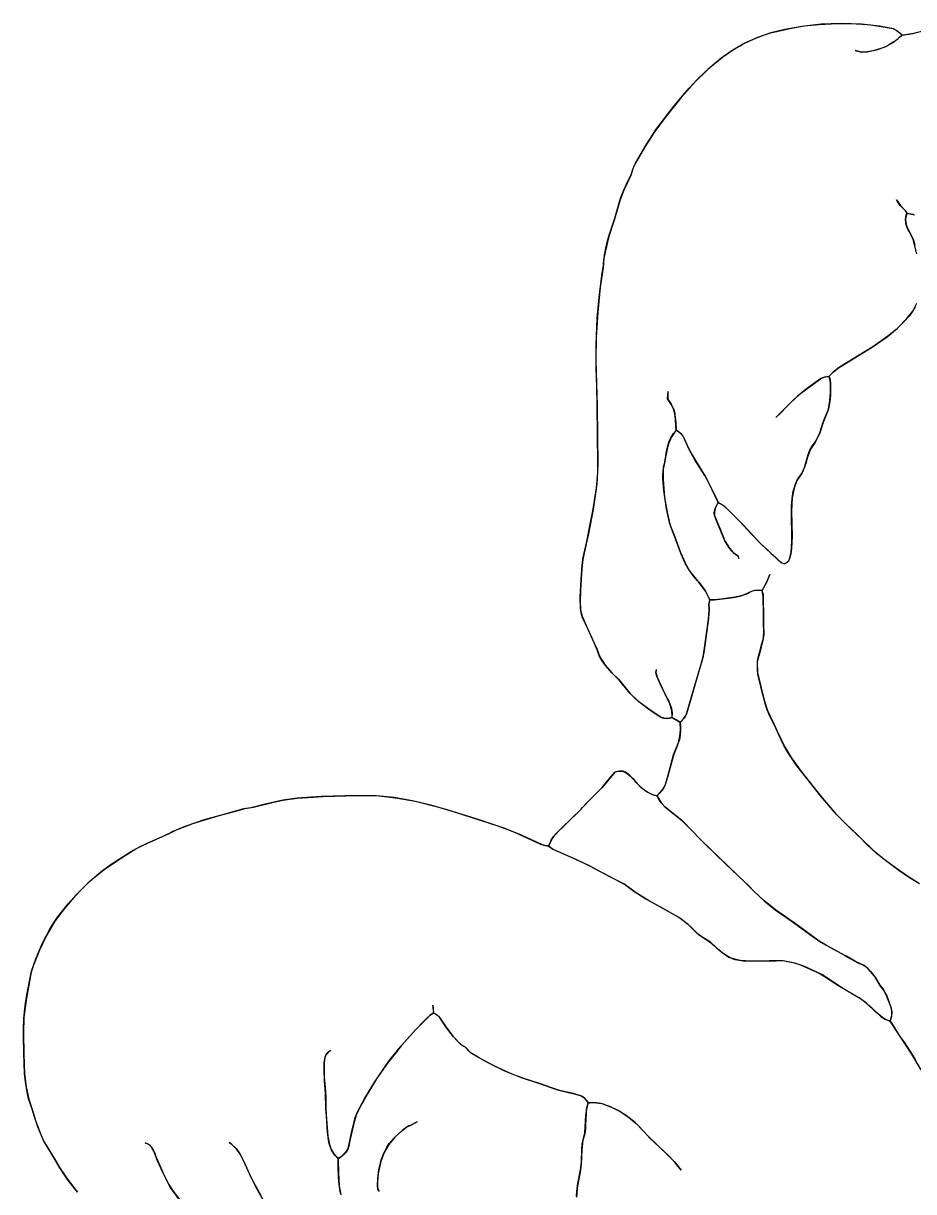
# Model space of a CAD drawing. Extents: x 0 to 8.8, y 0.1 to 11.
# Drawn here: x 0.03 to 3.94, y 5.61 to 10.73 of the extents above; entities that cross this region are included whole.
import ezdxf

# ---------------------------------------------------------------- set-up
doc = ezdxf.new("R2010")
doc.units = 0

msp = doc.modelspace()

# ---------------------------------------------------------------- linework, layer by layer
for points in [[(3.9556, 10.6907), (3.9384, 10.6865), (3.9295, 10.6846), (3.8918, 10.6789), (3.8839, 10.6815), (3.8667, 10.6977), (3.85, 10.7066), (3.7888, 10.7187), (3.7091, 10.7278), (3.6207, 10.7309), (3.5331, 10.7273), (3.4479, 10.7178), (3.3731, 10.7042), (3.3127, 10.6895), (3.2542, 10.6694), (3.1983, 10.644), (3.1451, 10.6135), (3.0943, 10.5781), (3.0353, 10.5283), (2.9799, 10.474), (2.9188, 10.4054), (2.8482, 10.3172), (2.7997, 10.2513), (2.7574, 10.1856), (2.7194, 10.1204), (2.709, 10.0971), (2.6981, 10.0634), (2.6668, 9.9988), (2.6504, 9.9524), (2.6268, 9.8716), (2.6227, 9.8592), (2.6009, 9.7962), (2.5851, 9.7267), (2.5802, 9.6991), (2.5768, 9.6593), (2.5639, 9.5725), (2.5528, 9.4646), (2.5465, 9.3531), (2.5451, 9.2553), (2.5482, 9.1491), (2.5511, 9.0541), (2.5519, 8.9151), (2.554, 8.7995), (2.551, 8.7342), (2.549, 8.7103), (2.5451, 8.6783), (2.5328, 8.5988), (2.527, 8.5673), (2.512, 8.4918), (2.5027, 8.4471), (2.4878, 8.3794), (2.4832, 8.3385), (2.4773, 8.2449), (2.4758, 8.1944), (2.4778, 8.1587), (2.4845, 8.1296), (2.5025, 8.0888), (2.5291, 8.0315), (2.5501, 7.9833), (2.5621, 7.9511), (2.5862, 7.9149), (2.6167, 7.8802), (2.6446, 7.8532), (2.6951, 7.7912), (2.7258, 7.7614), (2.7706, 7.7271), (2.8093, 7.7007), (2.8328, 7.6863), (2.8413, 7.6832), (2.8597, 7.6816), (2.8797, 7.6858), (2.8925, 7.6776), (2.9057, 7.6692), (2.9107, 7.6662), (2.9144, 7.6623), (2.9155, 7.652), (2.9163, 7.6287), (2.9147, 7.6087), (2.9125, 7.5969), (2.911, 7.5898), (2.9049, 7.57), (2.9018, 7.5614), (2.8986, 7.5532), (2.8872, 7.5253), (2.8591, 7.424), (2.849, 7.3902), (2.8415, 7.3742), (2.823, 7.3523), (2.8125, 7.3414), (2.8057, 7.3432), (2.7993, 7.3452), (2.7732, 7.3566), (2.7482, 7.3744), (2.7412, 7.3807), (2.7282, 7.3936), (2.7221, 7.4001), (2.7154, 7.4076), (2.7096, 7.4141), (2.6927, 7.432), (2.6741, 7.4453), (2.6623, 7.4498), (2.6491, 7.4509), (2.6322, 7.4471), (2.6282, 7.4453), (2.5883, 7.3974), (2.571, 7.377), (2.5294, 7.3363), (2.5224, 7.3285), (2.4876, 7.2925), (2.4741, 7.2778), (2.3628, 7.1698), (2.353, 7.155), (2.3423, 7.1329), (2.338, 7.1238), (2.3346, 7.1222), (2.3203, 7.1247), (2.3072, 7.1287), (2.2077, 7.1739), (2.1377, 7.2017), (2.0193, 7.2415), (1.9209, 7.2721), (1.8275, 7.3002), (1.7405, 7.3205), (1.6601, 7.3343), (1.581, 7.3422), (1.4966, 7.344), (1.3396, 7.3387), (1.2349, 7.3324), (1.1721, 7.3228), (1.0885, 7.3037), (1.032, 7.29), (0.9989, 7.2846), (0.9335, 7.2661), (0.8264, 7.236), (0.7422, 7.2076), (0.6857, 7.1836), (0.6737, 7.1775), (0.6295, 7.1564), (0.6159, 7.1505), (0.5442, 7.1189), (0.5155, 7.1028), (0.508, 7.0976), (0.4194, 7.0402), (0.3803, 7.0133), (0.3167, 6.9582), (0.2631, 6.905), (0.2137, 6.8483), (0.1718, 6.7918), (0.1352, 6.7299), (0.1044, 6.6649), (0.0784, 6.5989), (0.0685, 6.5691), (0.0457, 6.4462), (0.0364, 6.3692), (0.0338, 6.3025), (0.0365, 6.2085), (0.0395, 6.1221), (0.0457, 6.0652), (0.0572, 6.0118), (0.0755, 5.9576), (0.0886, 5.914), (0.1155, 5.8439), (0.1268, 5.8214), (0.1705, 5.7494), (0.1945, 5.7075), (0.2303, 5.6552), (0.2648, 5.6109), (0.2711, 5.6036)], [(3.9454, 9.488), (3.9291, 9.4605), (3.9184, 9.4466), (3.8958, 9.4209), (3.8612, 9.3876), (3.8376, 9.3679), (3.8251, 9.3581), (3.7592, 9.3121), (3.6137, 9.2219), (3.5855, 9.2004), (3.5666, 9.182), (3.548, 9.1792), (3.5317, 9.173), (3.4782, 9.1344), (3.4285, 9.0958), (3.3853, 9.0532), (3.3525, 9.0199), (3.3339, 9.0023), (3.3463, 9.0138), (3.3695, 9.0369), (3.4073, 9.0756), (3.43, 9.0972), (3.4427, 9.1078), (3.496, 9.1473), (3.5293, 9.1718), (3.546, 9.1787), (3.5612, 9.1816), (3.5677, 9.1807), (3.569, 9.1768), (3.5717, 9.1666), (3.5739, 9.1511), (3.5735, 9.1134), (3.5732, 9.0988), (3.5715, 9.0722), (3.5651, 9.0399), (3.5621, 9.0312), (3.5432, 8.984), (3.5268, 8.935), (3.5234, 8.9269), (3.5199, 8.919), (3.5045, 8.8911), (3.4855, 8.8622), (3.4714, 8.823), (3.4665, 8.8047), (3.46, 8.7835), (3.4574, 8.7763), (3.4545, 8.769), (3.4478, 8.7558), (3.4267, 8.7247), (3.4142, 8.6921), (3.4062, 8.649), (3.4034, 8.5909), (3.4051, 8.4802), (3.4031, 8.4276), (3.3997, 8.4019), (3.3931, 8.3784), (3.3892, 8.3713), (3.3837, 8.3657), (3.3703, 8.3603), (3.3634, 8.3627), (3.3579, 8.3654), (3.3493, 8.372), (3.3006, 8.4179), (3.2655, 8.4505), (3.1931, 8.5275), (3.1273, 8.5943), (3.1041, 8.616), (3.0818, 8.629), (3.0395, 8.7155), (3.0226, 8.7467), (2.9795, 8.8161), (2.9536, 8.8616), (2.9346, 8.9035), (2.9316, 8.9111), (2.9275, 8.9192), (2.9219, 8.9267), (2.9056, 8.9403), (2.8975, 8.9464), (2.8921, 9.0106), (2.887, 9.0356), (2.8761, 9.0578), (2.8593, 9.0833), (2.8598, 9.0994), (2.8615, 9.1152), (2.8607, 9.1087), (2.8598, 9.0819), (2.8748, 9.0599), (2.8857, 9.0397), (2.8909, 9.0204), (2.8918, 9.0153), (2.8956, 8.9799), (2.8975, 8.9476), (2.8749, 8.9144), (2.8615, 8.8819), (2.851, 8.8344), (2.8463, 8.8008), (2.8406, 8.775), (2.8392, 8.7304), (2.8464, 8.6514), (2.857, 8.5866), (2.8695, 8.5337), (2.8784, 8.5102), (2.882, 8.5009), (2.886, 8.4899), (2.9164, 8.4091), (2.9358, 8.3635), (2.9419, 8.3522), (2.9545, 8.3313), (2.9901, 8.2855), (2.996, 8.2794), (3.0243, 8.2425), (3.0275, 8.2371), (3.0422, 8.2066), (3.0435, 8.197), (3.0407, 8.1827), (3.0412, 8.1624), (3.0389, 8.1197), (3.0198, 7.9803), (3.0145, 7.9472), (2.9881, 7.8583), (2.9644, 7.7767), (2.9424, 7.7022), (2.9351, 7.6867), (2.932, 7.6821), (2.9182, 7.6676), (2.915, 7.6651), (2.9081, 7.6677), (2.8968, 7.6749), (2.8841, 7.6831), (2.8814, 7.6848), (2.8794, 7.6909), (2.8779, 7.7156), (2.8685, 7.7463), (2.8266, 7.8329), (2.8118, 7.8669), (2.8091, 7.8752), (2.8074, 7.8851), (2.81, 7.8966), (2.8091, 7.8936), (2.8076, 7.8837), (2.8136, 7.8626), (2.8373, 7.8118), (2.8611, 7.764), (2.8642, 7.7571), (2.8734, 7.7333), (2.8759, 7.7249), (2.8781, 7.7144), (2.8789, 7.7091), (2.8794, 7.7028), (2.8783, 7.6856), (2.8601, 7.6816), (2.8457, 7.682), (2.8393, 7.6837), (2.8304, 7.6874), (2.7835, 7.7182), (2.7321, 7.756), (2.7155, 7.7703), (2.6955, 7.7907), (2.6489, 7.8482), (2.6206, 7.8764), (2.6149, 7.8819), (2.5868, 7.9141), (2.579, 7.9245), (2.5719, 7.9348), (2.5598, 7.956), (2.5503, 7.9831), (2.5283, 8.0333), (2.499, 8.0959), (2.4851, 8.1277), (2.4816, 8.139), (2.477, 8.1643), (2.4764, 8.2149), (2.4798, 8.2912), (2.4846, 8.3556), (2.4855, 8.3648), (2.488, 8.3819), (2.505, 8.4574), (2.5184, 8.5262), (2.5329, 8.5995), (2.5468, 8.6926), (2.5527, 8.7589), (2.5537, 8.82), (2.552, 8.909), (2.5507, 9.0705), (2.5468, 9.1849), (2.5457, 9.213), (2.5455, 9.3188), (2.5507, 9.4378), (2.5604, 9.5425), (2.5728, 9.6354), (2.5779, 9.6695), (2.5784, 9.6771), (2.5822, 9.7137), (2.5839, 9.7218), (2.5887, 9.7451), (2.5945, 9.7715), (2.6011, 9.7968), (2.6278, 9.8756), (2.652, 9.958), (2.6548, 9.9673), (2.6656, 9.9961), (2.6869, 10.0411), (2.6992, 10.0668), (2.7071, 10.0919), (2.7091, 10.0973), (2.7113, 10.1031), (2.7179, 10.1178), (2.7676, 10.2023), (2.8113, 10.2679), (2.883, 10.3617), (2.9175, 10.404), (2.9543, 10.4464), (2.9922, 10.4869), (3.0451, 10.5374), (3.1002, 10.5825), (3.1392, 10.6097), (3.1629, 10.6245), (3.174, 10.6309), (3.1859, 10.6375), (3.2229, 10.656), (3.2469, 10.6665), (3.2729, 10.6765), (3.2977, 10.685), (3.3106, 10.6889), (3.3246, 10.6928), (3.3956, 10.709), (3.4587, 10.7194), (3.4899, 10.7233), (3.5222, 10.7266), (3.6047, 10.7308), (3.6866, 10.7295), (3.7345, 10.7257), (3.7504, 10.724), (3.8131, 10.7147), (3.8467, 10.7077), (3.8624, 10.7008), (3.8788, 10.6872), (3.8854, 10.6797), (3.8805, 10.6724), (3.8742, 10.6668), (3.8641, 10.6586), (3.8585, 10.6542), (3.8493, 10.6477), (3.8284, 10.6349), (3.8182, 10.6296), (3.8032, 10.6231), (3.7947, 10.6199), (3.7606, 10.6102), (3.7524, 10.6085), (3.7227, 10.6048), (3.704, 10.6059), (3.6943, 10.6083), (3.6822, 10.6123), (3.6933, 10.6086), (3.7108, 10.605), (3.7345, 10.6058), (3.776, 10.6142), (3.814, 10.6279), (3.8429, 10.6434), (3.8687, 10.6624), (3.885, 10.6771), (3.8899, 10.6788), (3.9355, 10.6859), (3.9901, 10.7009)], [(3.94, 9.8917), (3.9346, 9.893), (3.9082, 9.8972), (3.9055, 9.9036), (3.9027, 9.9091), (3.88, 9.9325), (3.8693, 9.9462), (3.8631, 9.9561), (3.8811, 9.9314), (3.9014, 9.9106), (3.9081, 9.8975), (3.9034, 9.8731), (3.904, 9.8563), (3.9081, 9.84), (3.9236, 9.8087), (3.9365, 9.7841), (3.9441, 9.7579)], [(3.952, 9.7203), (3.937, 9.7828), (3.9198, 9.8153), (3.91, 9.8346), (3.9072, 9.8423), (3.9057, 9.8477), (3.9041, 9.8558), (3.9033, 9.8713), (3.9043, 9.8804), (3.9063, 9.8901), (3.9091, 9.8967), (3.9225, 9.8951), (3.9427, 9.8909)], [(3.9638, 6.9561), (3.9109, 6.9902), (3.8636, 7.0226), (3.8206, 7.0544), (3.8095, 7.0631), (3.7983, 7.0718), (3.7869, 7.0809), (3.7744, 7.0911), (3.751, 7.1119), (3.7392, 7.1232), (3.693, 7.1691), (3.6378, 7.2214), (3.6004, 7.2595), (3.5313, 7.3403), (3.4479, 7.446), (3.4268, 7.4741), (3.3881, 7.531), (3.3796, 7.5451), (3.3712, 7.5601), (3.3558, 7.5908), (3.3487, 7.6065), (3.3339, 7.6386), (3.3105, 7.6859), (3.303, 7.7022), (3.2963, 7.719), (3.2905, 7.7363), (3.2727, 7.8026), (3.2633, 7.8405), (3.2553, 7.8741), (3.2532, 7.8983), (3.2534, 7.9337), (3.2602, 7.9605), (3.2625, 7.9695), (3.2702, 7.9986), (3.2795, 8.0338), (3.2815, 8.0661), (3.2806, 8.0915), (3.2803, 8.1003), (3.2801, 8.1087), (3.2796, 8.1378), (3.2786, 8.2172), (3.2758, 8.2351), (3.2739, 8.241), (3.2993, 8.2916), (3.3072, 8.3132), (3.305, 8.3063), (3.3023, 8.2992), (3.2995, 8.2921), (3.2965, 8.2851), (3.2933, 8.2781), (3.2748, 8.2442), (3.2693, 8.2429), (3.2604, 8.2441), (3.2411, 8.2435), (3.223, 8.2376), (3.2173, 8.2343), (3.1952, 8.2238), (3.1644, 8.2155), (3.1594, 8.2147), (3.1544, 8.2135), (3.083, 8.2039), (3.0781, 8.2028), (3.069, 8.2018), (3.052, 8.2015), (3.0478, 8.2014), (3.0442, 8.2028), (3.0387, 8.2146), (3.0272, 8.2378), (2.9949, 8.2806), (2.9894, 8.2863), (2.9815, 8.2953), (2.9744, 8.3046), (2.9549, 8.3308), (2.9362, 8.3625), (2.9185, 8.4027), (2.8889, 8.4808), (2.8765, 8.5145), (2.8673, 8.5411), (2.8541, 8.6011), (2.8428, 8.6814), (2.8413, 8.6983), (2.839, 8.7328), (2.8388, 8.7468), (2.8389, 8.7545), (2.8393, 8.7616), (2.8421, 8.7849), (2.8457, 8.7989), (2.8509, 8.834), (2.8525, 8.8441), (2.8546, 8.8546), (2.8569, 8.8652), (2.8601, 8.8776), (2.8637, 8.8888), (2.865, 8.8929), (2.868, 8.9004), (2.8739, 8.9127), (2.8856, 8.9312), (2.8974, 8.945), (2.9088, 8.9383), (2.9167, 8.932), (2.9224, 8.9261), (2.9267, 8.9206), (2.9332, 8.9071), (2.9482, 8.8727), (2.9686, 8.8345), (3.0073, 8.772), (3.0263, 8.7411), (3.0448, 8.705), (3.0798, 8.6332), (3.0784, 8.6228), (3.0685, 8.6029), (3.0647, 8.587), (3.0652, 8.5725), (3.0892, 8.5119), (3.1111, 8.4612), (3.1304, 8.428), (3.1476, 8.4097), (3.1667, 8.3952), (3.172, 8.3828), (3.1707, 8.3923), (3.1503, 8.4073), (3.1456, 8.4112), (3.1407, 8.4159), (3.1346, 8.4225), (3.132, 8.4257), (3.1297, 8.4291), (3.1202, 8.4441), (3.1111, 8.4614), (3.1035, 8.4776), (3.0753, 8.5456), (3.0654, 8.5717), (3.0643, 8.5839), (3.0685, 8.603), (3.0793, 8.6242), (3.0833, 8.6279), (3.1028, 8.617), (3.1089, 8.6123), (3.1575, 8.5643), (3.174, 8.5475), (3.228, 8.4906), (3.2681, 8.4481), (3.3142, 8.4057), (3.331, 8.3902), (3.3502, 8.3711), (3.3566, 8.3662), (3.3642, 8.3624), (3.3713, 8.3604), (3.3828, 8.3651), (3.3922, 8.3765), (3.4008, 8.4091), (3.4048, 8.4623), (3.4031, 8.595), (3.4035, 8.6119), (3.4057, 8.6461), (3.4107, 8.6784), (3.4126, 8.6863), (3.4198, 8.7094), (3.4229, 8.7168), (3.4264, 8.7242), (3.4303, 8.7314), (3.4349, 8.7383), (3.4483, 8.7568), (3.4596, 8.7826), (3.4762, 8.8395), (3.4838, 8.8592), (3.4939, 8.8763), (3.509, 8.8983), (3.5269, 8.9351), (3.5421, 8.9812), (3.5503, 9.0031), (3.5644, 9.038), (3.5716, 9.0745), (3.5735, 9.1124), (3.574, 9.1469), (3.5736, 9.1546), (3.5723, 9.1631), (3.568, 9.1799), (3.5683, 9.1831), (3.5853, 9.2002), (3.6071, 9.2175), (3.6166, 9.2239), (3.7567, 9.3106), (3.8222, 9.3561), (3.8677, 9.3935), (3.9089, 9.4354), (3.9343, 9.4684), (3.9518, 9.5028)], [(3.9713, 6.1394), (3.9303, 6.2092), (3.8747, 6.2928), (3.836, 6.354), (3.8424, 6.3776), (3.8434, 6.3884), (3.8429, 6.3986), (3.8378, 6.4172), (3.8184, 6.4692), (3.8061, 6.491), (3.7894, 6.5128), (3.7666, 6.5506), (3.7391, 6.5835), (3.7221, 6.5976), (3.683, 6.615), (3.6436, 6.6379), (3.637, 6.641), (3.5524, 6.6877), (3.5242, 6.7038), (3.4294, 6.774), (3.3329, 6.8414), (3.28, 6.8839), (3.241, 6.9209), (3.1953, 6.9658), (3.1153, 7.0427), (3.0231, 7.1309), (2.9483, 7.2076), (2.9206, 7.2352), (2.8475, 7.2938), (2.8349, 7.3068), (2.8306, 7.3118), (2.8267, 7.3173), (2.8229, 7.3231), (2.8135, 7.3419), (2.8162, 7.3448), (2.8266, 7.3564), (2.834, 7.3647), (2.84, 7.3722), (2.8481, 7.3875), (2.86, 7.4285), (2.8858, 7.5214), (2.9065, 7.5757), (2.9137, 7.6038), (2.9162, 7.6334), (2.9141, 7.6642), (2.9298, 7.6794), (2.9402, 7.6965), (2.9768, 7.8213), (3.0099, 7.9305), (3.0171, 7.9612), (3.0236, 8.0119), (3.0386, 8.1171), (3.0411, 8.1593), (3.0407, 8.183), (3.044, 8.1983), (3.0455, 8.2013), (3.056, 8.2015), (3.0645, 8.2017), (3.1477, 8.212), (3.1761, 8.218), (3.2075, 8.2289), (3.2127, 8.2315), (3.2211, 8.2366), (3.2373, 8.2428), (3.2564, 8.2444), (3.2727, 8.2423), (3.2779, 8.2247), (3.2803, 8.1139), (3.2806, 8.0961), (3.2813, 8.0487), (3.2806, 8.0399), (3.2789, 8.0302), (3.2742, 8.0119), (3.2716, 8.0028), (3.2691, 7.9938), (3.2618, 7.9657), (3.2594, 7.9565), (3.2528, 7.9293), (3.2543, 7.8824), (3.2577, 7.8639), (3.2832, 7.7621), (3.2974, 7.7163), (3.3248, 7.6575), (3.3402, 7.6254), (3.3453, 7.6143), (3.3707, 7.561), (3.4013, 7.5106), (3.4516, 7.4412), (3.5373, 7.333), (3.5963, 7.264), (3.66, 7.2005), (3.7107, 7.1519), (3.7591, 7.1047), (3.8035, 7.0679), (3.8729, 7.0161), (3.9158, 6.987), (3.9544, 6.9628)], [(0.2719, 5.6026), (0.2651, 5.6106), (0.2272, 5.6593), (0.1934, 5.7093), (0.1644, 5.7593), (0.122, 5.8297), (0.0974, 5.8893), (0.0808, 5.9379), (0.072, 5.9681), (0.063, 5.9928), (0.0568, 6.0132), (0.0499, 6.0419), (0.0426, 6.0876), (0.0393, 6.1245), (0.0363, 6.2123), (0.0338, 6.2889), (0.0339, 6.3228), (0.0357, 6.364), (0.0384, 6.3939), (0.0433, 6.4319), (0.0462, 6.4505), (0.0492, 6.4688), (0.0692, 6.5733), (0.0885, 6.6263), (0.0954, 6.6439), (0.1179, 6.6954), (0.1352, 6.7299), (0.1533, 6.7624), (0.1838, 6.8091), (0.1947, 6.8242), (0.2298, 6.8679), (0.2421, 6.8821), (0.2546, 6.8961), (0.2941, 6.9368), (0.3078, 6.95), (0.3361, 6.9758), (0.3875, 7.0189), (0.4686, 7.0726), (0.5269, 7.1097), (0.5801, 7.1352), (0.6344, 7.1587), (0.6698, 7.1757), (0.7052, 7.1926), (0.7778, 7.2204), (0.8875, 7.2537), (0.9764, 7.2784), (1.0064, 7.2861), (1.0428, 7.2922), (1.126, 7.313), (1.1713, 7.3226), (1.2345, 7.3323), (1.3487, 7.3392), (1.4943, 7.344), (1.5529, 7.3436), (1.5923, 7.3416), (1.6654, 7.3338), (1.7518, 7.3183), (1.8442, 7.2956), (1.9011, 7.2785), (2.0048, 7.2462), (2.1155, 7.2098), (2.1879, 7.1823), (2.3024, 7.1307), (2.3209, 7.1246), (2.3308, 7.1227), (2.34, 7.1195), (2.3565, 7.1079), (2.4595, 7.0623), (2.5021, 7.0423), (2.5229, 7.0316), (2.5335, 7.0261), (2.6027, 6.9893), (2.6553, 6.9624), (2.6767, 6.95), (2.7113, 6.9242), (2.7636, 6.89), (2.8638, 6.8348), (2.9063, 6.8105), (2.9167, 6.8036), (2.9269, 6.7962), (2.9469, 6.78), (2.9671, 6.761), (2.9934, 6.7346), (3.0387, 6.7051), (3.0467, 6.6998), (3.0654, 6.6842), (3.0714, 6.6782), (3.0982, 6.6546), (3.1282, 6.6347), (3.1538, 6.6246), (3.1909, 6.6185), (3.2594, 6.6176), (3.3353, 6.6187), (3.3608, 6.6189), (3.3725, 6.6179), (3.4088, 6.6104), (3.4205, 6.6073), (3.434, 6.6032), (3.4449, 6.5991), (3.5005, 6.5747), (3.5075, 6.5715), (3.529, 6.5617), (3.5436, 6.5529), (3.613, 6.5067), (3.6881, 6.4627), (3.705, 6.4525), (3.7165, 6.4443), (3.7246, 6.438), (3.7442, 6.4211), (3.7531, 6.4129), (3.7953, 6.3737), (3.8118, 6.3628), (3.8329, 6.3552), (3.8386, 6.3501), (3.8757, 6.2913), (3.8841, 6.2793), (3.8967, 6.2608), (3.9332, 6.2049), (3.9447, 6.1858)], [(2.4595, 5.5841), (2.461, 5.6081), (2.4622, 5.6197), (2.4638, 5.6306), (2.4655, 5.6411), (2.4776, 5.7014), (2.4813, 5.7346), (2.4836, 5.7891), (2.4853, 5.8132), (2.4898, 5.8383), (2.4919, 5.8459), (2.4933, 5.8502), (2.4969, 5.8643), (2.5, 5.9142), (2.5013, 5.9402), (2.5018, 5.9469), (2.5043, 5.9677), (2.5058, 5.9754), (2.5108, 5.9932), (2.5181, 5.9953), (2.5306, 5.9962), (2.5391, 5.9963), (2.547, 5.9957), (2.5703, 5.9918), (2.6166, 5.9742), (2.6251, 5.9705), (2.651, 5.9569), (2.6631, 5.9495), (2.6873, 5.9327), (2.7215, 5.9039), (2.7328, 5.8931), (2.7693, 5.8537), (2.8222, 5.8019), (2.8596, 5.7669), (2.8879, 5.7376), (2.9124, 5.7078), (2.9183, 5.7004), (2.8941, 5.7302), (2.866, 5.7606), (2.8236, 5.8005), (2.7832, 5.8389), (2.7544, 5.8696), (2.7168, 5.9082), (2.678, 5.9393), (2.6429, 5.9613), (2.6061, 5.9786), (2.5888, 5.9849), (2.5734, 5.9906), (2.5646, 5.9926), (2.5473, 5.9957), (2.5284, 5.9961), (2.5151, 5.9948), (2.5088, 5.9977), (2.4948, 6.0163), (2.4834, 6.0239), (2.4466, 6.0355), (2.3925, 6.0483), (2.3814, 6.0513), (2.2969, 6.0798), (2.2295, 6.1016), (2.1771, 6.1215), (2.1032, 6.1552), (2.0323, 6.1931), (2.0008, 6.2115), (1.9925, 6.2178), (1.9701, 6.2408), (1.9661, 6.2425), (1.9589, 6.2464), (1.9375, 6.2659), (1.9207, 6.2841), (1.8903, 6.324), (1.8593, 6.371), (1.8507, 6.38), (1.8343, 6.389), (1.8302, 6.424), (1.8328, 6.3899), (1.8163, 6.3782), (1.7532, 6.3148), (1.6918, 6.2463), (1.6315, 6.1696), (1.583, 6.0998), (1.5431, 6.0353), (1.5089, 5.9743), (1.4934, 5.9415), (1.4812, 5.8985), (1.4655, 5.8294), (1.461, 5.8045), (1.4563, 5.7907), (1.4464, 5.7758), (1.4354, 5.7651), (1.4285, 5.7597), (1.4157, 5.7508), (1.4071, 5.7579), (1.4003, 5.7655), (1.3947, 5.7726), (1.3904, 5.7792), (1.3859, 5.7871), (1.3834, 5.7924), (1.3765, 5.8123), (1.3737, 5.8232), (1.3676, 5.8657), (1.3627, 5.9366), (1.3604, 5.9707), (1.3589, 6.0384), (1.3551, 6.0887), (1.3541, 6.1005), (1.3526, 6.1309), (1.3531, 6.1704), (1.3572, 6.1967), (1.3603, 6.2037), (1.3697, 6.2157), (1.3806, 6.2267), (1.3621, 6.2063), (1.3565, 6.1944), (1.3531, 6.1688), (1.3535, 6.1097), (1.3576, 6.0615), (1.3597, 6.0236), (1.3599, 6.013), (1.3603, 5.9706), (1.3635, 5.9238), (1.3695, 5.8496), (1.3765, 5.8122), (1.3841, 5.7908), (1.396, 5.7709), (1.4123, 5.7528), (1.4149, 5.7465), (1.4153, 5.6881), (1.4192, 5.6304), (1.4265, 5.591)], [(1.4247, 5.5984), (1.4212, 5.6157), (1.4176, 5.6515), (1.4162, 5.6699), (1.4153, 5.6881), (1.415, 5.6976), (1.4148, 5.7447), (1.4149, 5.7488), (1.4401, 5.7693), (1.4525, 5.784), (1.4601, 5.8012), (1.4725, 5.8642), (1.4844, 5.9123), (1.4872, 5.9228), (1.4896, 5.9311), (1.496, 5.948), (1.4983, 5.9535), (1.5319, 6.0162), (1.5748, 6.0871), (1.6234, 6.1586), (1.6418, 6.1836), (1.6951, 6.2503), (1.7549, 6.3167), (1.7908, 6.3535), (1.8035, 6.3659), (1.8187, 6.3804), (1.8308, 6.3886), (1.8382, 6.3875), (1.8502, 6.3803), (1.8572, 6.3737), (1.8611, 6.3687), (1.8885, 6.3268), (1.9181, 6.2873), (1.952, 6.2516), (1.9723, 6.2389), (1.9977, 6.2137), (2.0657, 6.1747), (2.1436, 6.1359), (2.2168, 6.1064), (2.2925, 6.0815), (2.377, 6.0528), (2.4547, 6.0333), (2.4803, 6.0252), (2.4917, 6.0191), (2.5024, 6.0075), (2.5079, 5.9991), (2.5099, 5.9905), (2.5043, 5.9677), (2.5026, 5.9547), (2.5004, 5.9171), (2.4999, 5.9052), (2.4994, 5.8935), (2.4987, 5.8817), (2.4963, 5.8599), (2.4882, 5.8311), (2.4836, 5.7885), (2.481, 5.725), (2.4757, 5.6904), (2.464, 5.6317), (2.4595, 5.5818)], [(0.7145, 5.5757), (0.6796, 5.6238), (0.6569, 5.6661), (0.6375, 5.7063), (0.6227, 5.7403), (0.6058, 5.7838), (0.596, 5.8007), (0.5838, 5.8123), (0.5683, 5.8197), (0.5781, 5.8157), (0.5867, 5.8106), (0.5934, 5.8043), (0.5987, 5.7972), (0.6099, 5.7748), (0.6155, 5.7594), (0.6216, 5.7437), (0.6471, 5.686), (0.6725, 5.6369), (0.6905, 5.6079), (0.725, 5.5637)], [(1.1002, 5.5431), (1.0544, 5.6244), (1.0338, 5.6647), (0.9991, 5.7418), (0.9844, 5.7703), (0.9699, 5.7903), (0.9487, 5.812), (0.9371, 5.8214), (0.9452, 5.8149), (0.9669, 5.7942), (0.9838, 5.7712), (1.0011, 5.738), (1.0329, 5.6666), (1.0761, 5.5851)]]:
    msp.add_lwpolyline(points)
for points in [[(3.8202, 6.4651), (3.8401, 6.4109), (3.8435, 6.3942), (3.8421, 6.3759), (3.8405, 6.3687), (3.8351, 6.3547), (3.8266, 6.3568), (3.8151, 6.3611), (3.8075, 6.3649), (3.8015, 6.3689), (3.7853, 6.3823), (3.7747, 6.3922), (3.7311, 6.4326), (3.6992, 6.456), (3.6279, 6.4973), (3.5382, 6.5563), (3.5112, 6.5699), (3.457, 6.5942), (3.4176, 6.608), (3.3662, 6.6185), (3.3047, 6.6178), (3.2238, 6.6171), (3.1794, 6.6196), (3.1713, 6.6208), (3.1484, 6.6262), (3.1334, 6.6319), (3.1262, 6.6356), (3.1056, 6.649), (3.099, 6.6539), (3.0911, 6.6602), (3.0845, 6.6658), (3.0715, 6.6781), (3.0471, 6.6995), (3.0142, 6.72), (2.9897, 6.7378), (2.9834, 6.7438), (2.949, 6.7781), (2.909, 6.8086), (2.8374, 6.8491), (2.7756, 6.8829), (2.7213, 6.9171), (2.667, 6.9564), (2.6062, 6.9873), (2.5138, 7.0362), (2.4415, 7.0703), (2.3649, 7.1035), (2.3591, 7.1063), (2.3535, 7.1096), (2.3395, 7.1199), (2.3376, 7.1229), (2.3387, 7.1254), (2.3452, 7.1391), (2.3493, 7.1476), (2.3583, 7.164), (2.3935, 7.1999), (2.4806, 7.2842), (2.4865, 7.2912), (2.5046, 7.3111), (2.5719, 7.378), (2.6029, 7.4161), (2.6281, 7.4452), (2.6351, 7.4483), (2.6499, 7.4509), (2.6603, 7.4502), (2.6764, 7.444), (2.6965, 7.4288), (2.7066, 7.418), (2.7155, 7.4074), (2.74, 7.3819), (2.7672, 7.3604), (2.7946, 7.3468), (2.8017, 7.3445), (2.8115, 7.3417), (2.8339, 7.3079), (2.8473, 7.294), (2.9244, 7.2323), (3.0049, 7.1492), (3.0834, 7.0733), (3.1642, 6.996), (3.1951, 6.966), (3.2136, 6.948), (3.2409, 6.921), (3.2834, 6.881), (3.3316, 6.8424), (3.4016, 6.7941), (3.4976, 6.7238), (3.5308, 6.6997), (3.552, 6.688), (3.6317, 6.644), (3.6605, 6.6286), (3.6903, 6.6112), (3.7163, 6.6006), (3.7235, 6.5968), (3.7287, 6.593), (3.7348, 6.5877), (3.7404, 6.5822), (3.7507, 6.571), (3.7597, 6.5598), (3.7717, 6.5432), (3.79, 6.5121), (3.8044, 6.494), (3.8171, 6.4723), (3.8202, 6.4651)], [(1.724, 5.8936), (1.7169, 5.8894), (1.695, 5.8734), (1.6625, 5.8439), (1.6361, 5.8127), (1.6158, 5.7769), (1.6014, 5.7383), (1.5904, 5.6849), (1.5869, 5.6467), (1.5872, 5.625), (1.5887, 5.6178), (1.5936, 5.6078), (1.5891, 5.6168), (1.5867, 5.6308), (1.5879, 5.6635), (1.593, 5.702), (1.5951, 5.7133), (1.6047, 5.7495), (1.6068, 5.7551), (1.6114, 5.7676), (1.6142, 5.774), (1.6171, 5.7806), (1.6275, 5.8001), (1.6308, 5.8052), (1.6386, 5.8165), (1.6609, 5.8424), (1.6927, 5.8716), (1.7147, 5.888), (1.7328, 5.8975), (1.7527, 5.9074), (1.761, 5.9123), (1.7304, 5.8963), (1.724, 5.8936)]]:
    msp.add_lwpolyline(points, close=True)

doc.saveas('drawing.dxf')
